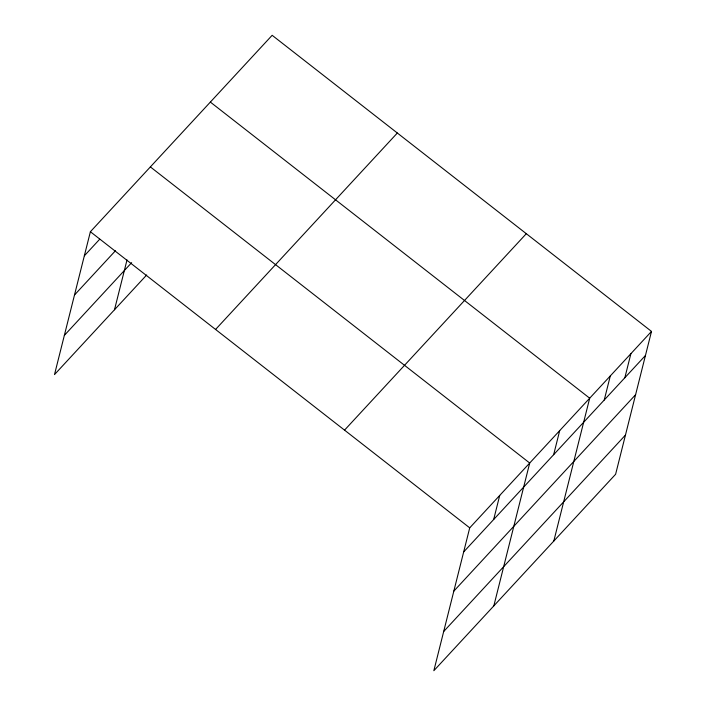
<?xml version="1.0" encoding="UTF-8"?>
<svg xmlns="http://www.w3.org/2000/svg" width="706" height="706" viewBox="0 0 706 706"><rect width="100%" height="100%" fill="white"/><g stroke="black" fill="none" stroke-linecap="round" stroke-linejoin="round"><path stroke-width="1.06" d="M651.497 331.414L469.719 527.85L433.846 670.7L615.614 474.264L651.497 331.414L272.154 35.3L90.386 231.736L54.503 374.586L146.68 274.978M114.496 309.766L127.009 259.94M493.67 519.519L499.716 495.435M493.829 605.872L529.703 463.03L150.369 166.916M553.654 454.69L559.699 430.616M553.813 541.052L589.695 398.202L210.353 102.088M604.248 400.02L610.293 375.936M624.845 377.754L630.89 353.68M84.341 255.819L99.705 239.21M74.492 295.011L115.457 250.736M64.352 335.394L131.651 262.658M215.568 329.455L397.337 133.019M344.546 430.13L526.314 233.695M463.674 551.924L645.443 355.489M453.834 591.125L635.603 394.68M443.686 631.508L625.454 435.064M90.386 231.736L469.719 527.85"/></g></svg>
